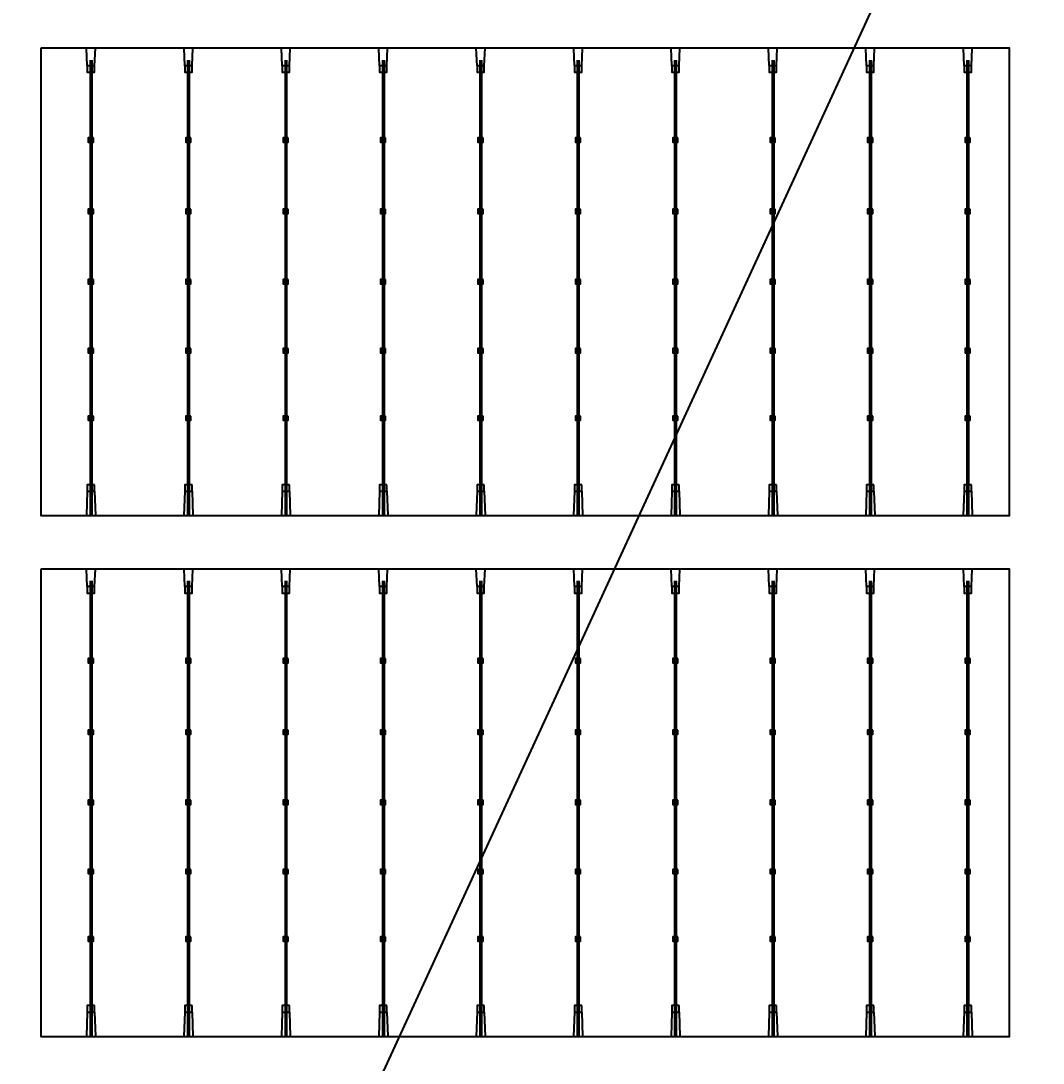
# Model space of a CAD drawing. Header units: millimetres. Extents: x 10297564 to 11610295, y -9287743 to -8409454.
# Drawn here: x 10426230 to 10428762, y -9099539 to -9096957 of the extents above; entities that cross this region are included whole.
import ezdxf

# ---------------------------------------------------------------- set-up
doc = ezdxf.new("R2010")
doc.units = ezdxf.units.MM
doc.header["$LTSCALE"] = 100
doc.layers.add('E1', color=1, linetype='Continuous')
doc.layers.add('Outline', color=5, linetype='Continuous', lineweight=25)
doc.styles.add('HL-S1', font='DotumChe.ttf')
doc.styles.add('MG', font='malgun.ttf')
doc.dimstyles.new('HL-100', dxfattribs={"dimscale": 100, "dimtxt": 3, "dimasz": 4, "dimexe": 2, "dimexo": 2, "dimgap": 1, "dimtad": 1, "dimdec": 0, "dimzin": 0, "dimlunit": 6, "dimtxsty": 'HL-S1', "dimblk": 'DOTSMALL', "dimcen": 4, "dimdle": 2, "dimclrd": 256, "dimclre": 256, "dimclrt": 4, "dimazin": 0, "dimtfac": 1, "dimtdec": 0, "dimtix": 1, "dimtmove": 2, "dimatfit": 3, "dimldrblk": 'DOTSMALL', "dimfxl": 1.5, "dimtolj": 1, "dimtzin": 0, "dimlwd": -1, "dimlwe": -1, "dimarcsym": 0})

# ---------------------------------------------------------------- blocks, each defined once
blk = doc.blocks.new('*D75')
at = {"layer": 'defpoints', "color": 0, "transparency": 16777216}
for p in [(10439230.2, -9073249.8), (10439230.2, -9073249.8), (10423426.7, -9107604.7)]:
    blk.add_point(p, dxfattribs=at)
at = {"layer": 'E1', "color": 1, "transparency": 16777216}
for p, q in [((10439593.6, -9073417), (10439593.6, -9073417)), ((10423593.8, -9107241.3), (10439063, -9073613.2)), ((10423790.1, -9107771.8), (10423790.1, -9107771.8))]:
    blk.add_line(p, q, dxfattribs=at)
for points in [[(10439002.4, -9073585.4), (10439123.6, -9073641.1), (10439230.2, -9073249.8)], [(10423533.3, -9107213.4), (10423654.4, -9107269.1), (10423426.7, -9107604.7)]]:
    blk.add_solid(points, dxfattribs=at)
at = {"layer": 'E1', "color": 7, "transparency": 16777216, "insert": (10430911.1, -9090235.3), "char_height": 500, "attachment_point": 5, "rotation": 65.2972, "style": 'MG'}
blk.add_mtext('\\A1;2711.1', dxfattribs=at)
blk = doc.blocks.new('_DotSmall')
at = {"color": 0, "linetype": 'ByBlock', "const_width": 0.5}
blk.add_lwpolyline([(-0.0625, 0, 1), (0.0625, 0, 1)], format="xyb", close=True, dxfattribs=at)

msp = doc.modelspace()

# ---------------------------------------------------------------- hatches: boundary and pattern name
at = {"true_color": 0x939598}
h = msp.add_hatch(color=252, dxfattribs=at)
h.dxf.hatch_style = 1
h.paths.add_polyline_path([(10426401.3, -9098182.5), (10426405.3, -9098182.5), (10426405.3, -9097054.1), (10426401.3, -9097054.1)])
h = msp.add_hatch(color=252, dxfattribs=at)
h.dxf.hatch_style = 1
h.paths.add_polyline_path([(10426642.6, -9098182.5), (10426646.6, -9098182.5), (10426646.6, -9097054.1), (10426642.6, -9097054.1)])
h = msp.add_hatch(color=252, dxfattribs=at)
h.dxf.hatch_style = 1
h.paths.add_polyline_path([(10426883.9, -9098182.5), (10426887.9, -9098182.5), (10426887.9, -9097054.1), (10426883.9, -9097054.1)])
h = msp.add_hatch(color=252, dxfattribs=at)
h.dxf.hatch_style = 1
h.paths.add_polyline_path([(10427125.2, -9098182.5), (10427129.2, -9098182.5), (10427129.2, -9097054.1), (10427125.2, -9097054.1)])
h = msp.add_hatch(color=252, dxfattribs=at)
h.dxf.hatch_style = 1
h.paths.add_polyline_path([(10427366.5, -9098182.5), (10427370.6, -9098182.5), (10427370.6, -9097054.1), (10427366.5, -9097054.1)])
h = msp.add_hatch(color=252, dxfattribs=at)
h.dxf.hatch_style = 1
h.paths.add_polyline_path([(10427607.8, -9098182.5), (10427611.9, -9098182.5), (10427611.9, -9097054.1), (10427607.8, -9097054.1)])
h = msp.add_hatch(color=252, dxfattribs=at)
h.dxf.hatch_style = 1
h.paths.add_polyline_path([(10427849.1, -9098182.5), (10427853.2, -9098182.5), (10427853.2, -9097054.1), (10427849.1, -9097054.1)])
h = msp.add_hatch(color=252, dxfattribs=at)
h.dxf.hatch_style = 1
h.paths.add_polyline_path([(10428090.4, -9098182.5), (10428094.5, -9098182.5), (10428094.5, -9097054.1), (10428090.4, -9097054.1)])
h = msp.add_hatch(color=252, dxfattribs=at)
h.dxf.hatch_style = 1
h.paths.add_polyline_path([(10428331.7, -9098182.5), (10428335.8, -9098182.5), (10428335.8, -9097054.1), (10428331.7, -9097054.1)])
h = msp.add_hatch(color=252, dxfattribs=at)
h.dxf.hatch_style = 1
h.paths.add_polyline_path([(10428573, -9098182.5), (10428577.1, -9098182.5), (10428577.1, -9097054.1), (10428573, -9097054.1)])
h = msp.add_hatch(color=252, dxfattribs=at)
h.dxf.hatch_style = 1
h.paths.add_polyline_path([(10426401.3, -9099472.7), (10426405.3, -9099472.7), (10426405.3, -9098344.3), (10426401.3, -9098344.3)])
h = msp.add_hatch(color=252, dxfattribs=at)
h.dxf.hatch_style = 1
h.paths.add_polyline_path([(10426642.6, -9099472.7), (10426646.6, -9099472.7), (10426646.6, -9098344.3), (10426642.6, -9098344.3)])
h = msp.add_hatch(color=252, dxfattribs=at)
h.dxf.hatch_style = 1
h.paths.add_polyline_path([(10426883.9, -9099472.7), (10426887.9, -9099472.7), (10426887.9, -9098344.3), (10426883.9, -9098344.3)])
h = msp.add_hatch(color=252, dxfattribs=at)
h.dxf.hatch_style = 1
h.paths.add_polyline_path([(10427125.2, -9099472.7), (10427129.2, -9099472.7), (10427129.2, -9098344.3), (10427125.2, -9098344.3)])
h = msp.add_hatch(color=252, dxfattribs=at)
h.dxf.hatch_style = 1
h.paths.add_polyline_path([(10427366.5, -9099472.7), (10427370.6, -9099472.7), (10427370.6, -9098344.3), (10427366.5, -9098344.3)])
h = msp.add_hatch(color=252, dxfattribs=at)
h.dxf.hatch_style = 1
h.paths.add_polyline_path([(10427607.8, -9099472.7), (10427611.9, -9099472.7), (10427611.9, -9098344.3), (10427607.8, -9098344.3)])
h = msp.add_hatch(color=252, dxfattribs=at)
h.dxf.hatch_style = 1
h.paths.add_polyline_path([(10427849.1, -9099472.7), (10427853.2, -9099472.7), (10427853.2, -9098344.3), (10427849.1, -9098344.3)])
h = msp.add_hatch(color=252, dxfattribs=at)
h.dxf.hatch_style = 1
h.paths.add_polyline_path([(10428090.4, -9099472.7), (10428094.5, -9099472.7), (10428094.5, -9098344.3), (10428090.4, -9098344.3)])
h = msp.add_hatch(color=252, dxfattribs=at)
h.dxf.hatch_style = 1
h.paths.add_polyline_path([(10428331.7, -9099472.7), (10428335.8, -9099472.7), (10428335.8, -9098344.3), (10428331.7, -9098344.3)])
h = msp.add_hatch(color=252, dxfattribs=at)
h.dxf.hatch_style = 1
h.paths.add_polyline_path([(10428573, -9099472.7), (10428577.1, -9099472.7), (10428577.1, -9098344.3), (10428573, -9098344.3)])

# ---------------------------------------------------------------- linework, layer by layer
for p, q in [((10426394.2, -9097068.1), (10426392.5, -9097024.8)), ((10426412.4, -9097068.1), (10426414.1, -9097024.8)), ((10426635.5, -9097068.1), (10426633.9, -9097024.8)), ((10426653.7, -9097068.1), (10426655.4, -9097024.8)), ((10426876.9, -9097068.1), (10426875.2, -9097024.8)), ((10426895, -9097068.1), (10426896.7, -9097024.8)), ((10427118.2, -9097068.1), (10427116.5, -9097024.8)), ((10427136.3, -9097068.1), (10427138, -9097024.8)), ((10427359.5, -9097068.1), (10427357.8, -9097024.8)), ((10427377.6, -9097068.1), (10427379.3, -9097024.8)), ((10427600.8, -9097068.1), (10427599.1, -9097024.8)), ((10427618.9, -9097068.1), (10427620.6, -9097024.8)), ((10427842.1, -9097068.1), (10427840.4, -9097024.8)), ((10427860.2, -9097068.1), (10427861.9, -9097024.8)), ((10428083.4, -9097068.1), (10428081.7, -9097024.8)), ((10428101.5, -9097068.1), (10428103.2, -9097024.8)), ((10428324.7, -9097068.1), (10428323, -9097024.8)), ((10428342.8, -9097068.1), (10428344.5, -9097024.8)), ((10428566, -9097068.1), (10428564.3, -9097024.8)), ((10428584.1, -9097068.1), (10428585.8, -9097024.8)), ((10426401.3, -9097054.1), (10426401.3, -9098182.5)), ((10426405.3, -9097054.1), (10426405.3, -9098182.5)), ((10426642.6, -9097054.1), (10426642.6, -9098182.5)), ((10426646.6, -9097054.1), (10426646.6, -9098182.5)), ((10426883.9, -9097054.1), (10426883.9, -9098182.5)), ((10426887.9, -9097054.1), (10426887.9, -9098182.5)), ((10427125.2, -9097054.1), (10427125.2, -9098182.5)), ((10427129.2, -9097054.1), (10427129.2, -9098182.5)), ((10427366.5, -9097054.1), (10427366.5, -9098182.5)), ((10427370.6, -9097054.1), (10427370.6, -9098182.5)), ((10427607.8, -9097054.1), (10427607.8, -9098182.5)), ((10427611.9, -9097054.1), (10427611.9, -9098182.5)), ((10427849.1, -9097054.1), (10427849.1, -9098182.5)), ((10427853.2, -9097054.1), (10427853.2, -9098182.5)), ((10428090.4, -9097054.1), (10428090.4, -9098182.5)), ((10428094.5, -9097054.1), (10428094.5, -9098182.5)), ((10428331.7, -9097054.1), (10428331.7, -9098182.5)), ((10428335.8, -9097054.1), (10428335.8, -9098182.5)), ((10428573, -9097054.1), (10428573, -9098182.5)), ((10428577.1, -9097054.1), (10428577.1, -9098182.5)), ((10426402.9, -9097246.6), (10426402.9, -9097084.1)), ((10426403.7, -9097246.6), (10426403.7, -9097084.1)), ((10426644.2, -9097246.6), (10426644.2, -9097084.1)), ((10426645, -9097246.6), (10426645, -9097084.1)), ((10426885.5, -9097246.6), (10426885.5, -9097084.1)), ((10426886.3, -9097246.6), (10426886.3, -9097084.1)), ((10427126.8, -9097246.6), (10427126.8, -9097084.1)), ((10427127.6, -9097246.6), (10427127.6, -9097084.1)), ((10427368.1, -9097246.6), (10427368.1, -9097084.1)), ((10427369, -9097246.6), (10427369, -9097084.1)), ((10427609.4, -9097246.6), (10427609.4, -9097084.1)), ((10427610.3, -9097246.6), (10427610.3, -9097084.1)), ((10427850.7, -9097246.6), (10427850.7, -9097084.1)), ((10427851.6, -9097246.6), (10427851.6, -9097084.1)), ((10428092, -9097246.6), (10428092, -9097084.1)), ((10428092.9, -9097246.6), (10428092.9, -9097084.1)), ((10428333.3, -9097246.6), (10428333.3, -9097084.1)), ((10428334.2, -9097246.6), (10428334.2, -9097084.1)), ((10428574.6, -9097246.6), (10428574.6, -9097084.1)), ((10428575.5, -9097246.6), (10428575.5, -9097084.1)), ((10426402.9, -9097597.6), (10426402.9, -9097257.1)), ((10426403.7, -9097597.6), (10426403.7, -9097257.1)), ((10426644.2, -9097597.6), (10426644.2, -9097257.1)), ((10426645, -9097597.6), (10426645, -9097257.1)), ((10426885.5, -9097597.6), (10426885.5, -9097257.1)), ((10426886.3, -9097597.6), (10426886.3, -9097257.1)), ((10427126.8, -9097597.6), (10427126.8, -9097257.1)), ((10427127.6, -9097597.6), (10427127.6, -9097257.1)), ((10427368.1, -9097597.6), (10427368.1, -9097257.1)), ((10427369, -9097597.6), (10427369, -9097257.1)), ((10427609.4, -9097597.6), (10427609.4, -9097257.1)), ((10427610.3, -9097597.6), (10427610.3, -9097257.1)), ((10427850.7, -9097597.6), (10427850.7, -9097257.1)), ((10427851.6, -9097597.6), (10427851.6, -9097257.1)), ((10428092, -9097597.6), (10428092, -9097257.1)), ((10428092.9, -9097597.6), (10428092.9, -9097257.1)), ((10428333.3, -9097597.6), (10428333.3, -9097257.1)), ((10428334.2, -9097597.6), (10428334.2, -9097257.1)), ((10428574.6, -9097423.5), (10428574.6, -9097257.1)), ((10428575.5, -9097423.5), (10428575.5, -9097257.1)), ((10428574.6, -9097597.6), (10428574.6, -9097433.9)), ((10428575.5, -9097597.6), (10428575.5, -9097433.9)), ((10426402.9, -9098121.6), (10426402.9, -9097608)), ((10426403.7, -9098121.6), (10426403.7, -9097608)), ((10426644.2, -9098121.6), (10426644.2, -9097608)), ((10426645, -9098121.6), (10426645, -9097608)), ((10426885.5, -9098121.6), (10426885.5, -9097608)), ((10426886.3, -9098121.6), (10426886.3, -9097608)), ((10427126.8, -9098121.6), (10427126.8, -9097608)), ((10427127.6, -9098121.6), (10427127.6, -9097608)), ((10427368.1, -9098121.6), (10427368.1, -9097608)), ((10427369, -9098121.6), (10427369, -9097608)), ((10427609.4, -9098121.6), (10427609.4, -9097608)), ((10427610.3, -9098121.6), (10427610.3, -9097608)), ((10427850.7, -9098121.6), (10427850.7, -9097608)), ((10427851.6, -9098121.6), (10427851.6, -9097608)), ((10428092, -9098121.6), (10428092, -9097608)), ((10428092.9, -9098121.6), (10428092.9, -9097608)), ((10428333.3, -9097768.8), (10428333.3, -9097608)), ((10428334.2, -9097768.8), (10428334.2, -9097608)), ((10428574.6, -9097768.8), (10428574.6, -9097608)), ((10428575.5, -9097768.8), (10428575.5, -9097608)), ((10428333.3, -9098121.6), (10428333.3, -9097779.3)), ((10428334.2, -9098121.6), (10428334.2, -9097779.3)), ((10428574.6, -9098121.6), (10428574.6, -9097779.3)), ((10428575.5, -9098121.6), (10428575.5, -9097779.3)), ((10426394.2, -9098122.3), (10426392.3, -9098182.5)), ((10426412.4, -9098122.3), (10426414.3, -9098182.5)), ((10426635.5, -9098122.3), (10426633.6, -9098182.5)), ((10426653.7, -9098122.3), (10426655.6, -9098182.5)), ((10426876.9, -9098122.3), (10426874.9, -9098182.5)), ((10426895, -9098122.3), (10426896.9, -9098182.5)), ((10427118.2, -9098122.3), (10427116.2, -9098182.5)), ((10427136.3, -9098122.3), (10427138.3, -9098182.5)), ((10427359.5, -9098122.3), (10427357.5, -9098182.5)), ((10427377.6, -9098122.3), (10427379.6, -9098182.5)), ((10427600.8, -9098122.3), (10427598.8, -9098182.5)), ((10427618.9, -9098122.3), (10427620.9, -9098182.5)), ((10427842.1, -9098122.3), (10427840.1, -9098182.5)), ((10427860.2, -9098122.3), (10427862.2, -9098182.5)), ((10428083.4, -9098122.3), (10428081.4, -9098182.5)), ((10428101.5, -9098122.3), (10428103.5, -9098182.5)), ((10428324.7, -9098122.3), (10428322.7, -9098182.5)), ((10428342.8, -9098122.3), (10428344.8, -9098182.5)), ((10428566, -9098122.3), (10428564, -9098182.5)), ((10428584.1, -9098122.3), (10428586.1, -9098182.5)), ((10426394.2, -9098358.3), (10426392.5, -9098315)), ((10426412.4, -9098358.3), (10426414.1, -9098315)), ((10426635.5, -9098358.3), (10426633.9, -9098315)), ((10426653.7, -9098358.3), (10426655.4, -9098315)), ((10426876.9, -9098358.3), (10426875.2, -9098315)), ((10426895, -9098358.3), (10426896.7, -9098315)), ((10427118.2, -9098358.3), (10427116.5, -9098315)), ((10427136.3, -9098358.3), (10427138, -9098315)), ((10427359.5, -9098358.3), (10427357.8, -9098315)), ((10427377.6, -9098358.3), (10427379.3, -9098315)), ((10427600.8, -9098358.3), (10427599.1, -9098315)), ((10427618.9, -9098358.3), (10427620.6, -9098315)), ((10427842.1, -9098358.3), (10427840.4, -9098315)), ((10427860.2, -9098358.3), (10427861.9, -9098315)), ((10428083.4, -9098358.3), (10428081.7, -9098315)), ((10428101.5, -9098358.3), (10428103.2, -9098315)), ((10428324.7, -9098358.3), (10428323, -9098315)), ((10428342.8, -9098358.3), (10428344.5, -9098315)), ((10428566, -9098358.3), (10428564.3, -9098315)), ((10428584.1, -9098358.3), (10428585.8, -9098315)), ((10426401.3, -9098344.3), (10426401.3, -9099472.7)), ((10426405.3, -9098344.3), (10426405.3, -9099472.7)), ((10426642.6, -9098344.3), (10426642.6, -9099472.7)), ((10426646.6, -9098344.3), (10426646.6, -9099472.7)), ((10426883.9, -9098344.3), (10426883.9, -9099472.7)), ((10426887.9, -9098344.3), (10426887.9, -9099472.7)), ((10427125.2, -9098344.3), (10427125.2, -9099472.7)), ((10427129.2, -9098344.3), (10427129.2, -9099472.7)), ((10427366.5, -9098344.3), (10427366.5, -9099472.7)), ((10427370.6, -9098344.3), (10427370.6, -9099472.7)), ((10427607.8, -9098344.3), (10427607.8, -9099472.7)), ((10427611.9, -9098344.3), (10427611.9, -9099472.7)), ((10427849.1, -9098344.3), (10427849.1, -9099472.7)), ((10427853.2, -9098344.3), (10427853.2, -9099472.7)), ((10428090.4, -9098344.3), (10428090.4, -9099472.7)), ((10428094.5, -9098344.3), (10428094.5, -9099472.7)), ((10428331.7, -9098344.3), (10428331.7, -9099472.7)), ((10428335.8, -9098344.3), (10428335.8, -9099472.7)), ((10428573, -9098344.3), (10428573, -9099472.7)), ((10428577.1, -9098344.3), (10428577.1, -9099472.7)), ((10426402.9, -9098536.8), (10426402.9, -9098374.3)), ((10426403.7, -9098536.8), (10426403.7, -9098374.3)), ((10426644.2, -9098536.8), (10426644.2, -9098374.3)), ((10426645, -9098536.8), (10426645, -9098374.3)), ((10426885.5, -9098536.8), (10426885.5, -9098374.3)), ((10426886.3, -9098536.8), (10426886.3, -9098374.3)), ((10427126.8, -9098536.8), (10427126.8, -9098374.3)), ((10427127.6, -9098536.8), (10427127.6, -9098374.3)), ((10427368.1, -9098536.8), (10427368.1, -9098374.3)), ((10427369, -9098536.8), (10427369, -9098374.3)), ((10427609.4, -9098536.8), (10427609.4, -9098374.3)), ((10427610.3, -9098536.8), (10427610.3, -9098374.3)), ((10427850.7, -9098536.8), (10427850.7, -9098374.3)), ((10427851.6, -9098536.8), (10427851.6, -9098374.3)), ((10428092, -9098536.8), (10428092, -9098374.3)), ((10428092.9, -9098536.8), (10428092.9, -9098374.3)), ((10428333.3, -9098536.8), (10428333.3, -9098374.3)), ((10428334.2, -9098536.8), (10428334.2, -9098374.3)), ((10428574.6, -9098536.8), (10428574.6, -9098374.3)), ((10428575.5, -9098536.8), (10428575.5, -9098374.3)), ((10426402.9, -9098887.8), (10426402.9, -9098547.3)), ((10426403.7, -9098887.8), (10426403.7, -9098547.3)), ((10426644.2, -9098887.8), (10426644.2, -9098547.3)), ((10426645, -9098887.8), (10426645, -9098547.3)), ((10426885.5, -9098887.8), (10426885.5, -9098547.3)), ((10426886.3, -9098887.8), (10426886.3, -9098547.3)), ((10427126.8, -9098887.8), (10427126.8, -9098547.3)), ((10427127.6, -9098887.8), (10427127.6, -9098547.3)), ((10427368.1, -9098887.8), (10427368.1, -9098547.3)), ((10427369, -9098887.8), (10427369, -9098547.3)), ((10427609.4, -9098887.8), (10427609.4, -9098547.3)), ((10427610.3, -9098887.8), (10427610.3, -9098547.3)), ((10427850.7, -9098887.8), (10427850.7, -9098547.3)), ((10427851.6, -9098887.8), (10427851.6, -9098547.3)), ((10428092, -9098887.8), (10428092, -9098547.3)), ((10428092.9, -9098887.8), (10428092.9, -9098547.3)), ((10428333.3, -9098887.8), (10428333.3, -9098547.3)), ((10428334.2, -9098887.8), (10428334.2, -9098547.3)), ((10428574.6, -9098713.7), (10428574.6, -9098547.3)), ((10428575.5, -9098713.7), (10428575.5, -9098547.3)), ((10428574.6, -9098887.8), (10428574.6, -9098724.2)), ((10428575.5, -9098887.8), (10428575.5, -9098724.2)), ((10426402.9, -9099411.8), (10426402.9, -9098898.2)), ((10426403.7, -9099411.8), (10426403.7, -9098898.2)), ((10426644.2, -9099411.8), (10426644.2, -9098898.2)), ((10426645, -9099411.8), (10426645, -9098898.2)), ((10426885.5, -9099411.8), (10426885.5, -9098898.2)), ((10426886.3, -9099411.8), (10426886.3, -9098898.2)), ((10427126.8, -9099411.8), (10427126.8, -9098898.2)), ((10427127.6, -9099411.8), (10427127.6, -9098898.2)), ((10427368.1, -9099411.8), (10427368.1, -9098898.2)), ((10427369, -9099411.8), (10427369, -9098898.2)), ((10427609.4, -9099411.8), (10427609.4, -9098898.2)), ((10427610.3, -9099411.8), (10427610.3, -9098898.2)), ((10427850.7, -9099411.8), (10427850.7, -9098898.2)), ((10427851.6, -9099411.8), (10427851.6, -9098898.2)), ((10428092, -9099411.8), (10428092, -9098898.2)), ((10428092.9, -9099411.8), (10428092.9, -9098898.2)), ((10428333.3, -9099059.1), (10428333.3, -9098898.2)), ((10428334.2, -9099059.1), (10428334.2, -9098898.2)), ((10428574.6, -9099059.1), (10428574.6, -9098898.2)), ((10428575.5, -9099059.1), (10428575.5, -9098898.2)), ((10428333.3, -9099411.8), (10428333.3, -9099069.5)), ((10428334.2, -9099411.8), (10428334.2, -9099069.5)), ((10428574.6, -9099411.8), (10428574.6, -9099069.5)), ((10428575.5, -9099411.8), (10428575.5, -9099069.5)), ((10426394.2, -9099412.5), (10426392.3, -9099472.7)), ((10426412.4, -9099412.5), (10426414.3, -9099472.7)), ((10426635.5, -9099412.5), (10426633.6, -9099472.7)), ((10426653.7, -9099412.5), (10426655.6, -9099472.7)), ((10426876.9, -9099412.5), (10426874.9, -9099472.7)), ((10426895, -9099412.5), (10426896.9, -9099472.7)), ((10427118.2, -9099412.5), (10427116.2, -9099472.7)), ((10427136.3, -9099412.5), (10427138.3, -9099472.7)), ((10427359.5, -9099412.5), (10427357.5, -9099472.7)), ((10427377.6, -9099412.5), (10427379.6, -9099472.7)), ((10427600.8, -9099412.5), (10427598.8, -9099472.7)), ((10427618.9, -9099412.5), (10427620.9, -9099472.7)), ((10427842.1, -9099412.5), (10427840.1, -9099472.7)), ((10427860.2, -9099412.5), (10427862.2, -9099472.7)), ((10428083.4, -9099412.5), (10428081.4, -9099472.7)), ((10428101.5, -9099412.5), (10428103.5, -9099472.7)), ((10428324.7, -9099412.5), (10428322.7, -9099472.7)), ((10428342.8, -9099412.5), (10428344.8, -9099472.7)), ((10428566, -9099412.5), (10428564, -9099472.7)), ((10428584.1, -9099412.5), (10428586.1, -9099472.7))]:
    msp.add_line(p, q)
at = {"color": 4}
for points in [[(10426412.4, -9097068.1), (10426394.2, -9097068.1), (10426394.2, -9097084.1), (10426412.4, -9097084.1)], [(10426653.7, -9097068.1), (10426635.5, -9097068.1), (10426635.5, -9097084.1), (10426653.7, -9097084.1)], [(10426895, -9097068.1), (10426876.9, -9097068.1), (10426876.9, -9097084.1), (10426895, -9097084.1)], [(10427136.3, -9097068.1), (10427118.2, -9097068.1), (10427118.2, -9097084.1), (10427136.3, -9097084.1)], [(10427377.6, -9097068.1), (10427359.5, -9097068.1), (10427359.5, -9097084.1), (10427377.6, -9097084.1)], [(10427618.9, -9097068.1), (10427600.8, -9097068.1), (10427600.8, -9097084.1), (10427618.9, -9097084.1)], [(10427860.2, -9097068.1), (10427842.1, -9097068.1), (10427842.1, -9097084.1), (10427860.2, -9097084.1)], [(10428101.5, -9097068.1), (10428083.4, -9097068.1), (10428083.4, -9097084.1), (10428101.5, -9097084.1)], [(10428342.8, -9097068.1), (10428324.7, -9097068.1), (10428324.7, -9097084.1), (10428342.8, -9097084.1)], [(10428584.1, -9097068.1), (10428566, -9097068.1), (10428566, -9097084.1), (10428584.1, -9097084.1)], [(10426409.2, -9097246.6), (10426396.7, -9097246.6), (10426396.7, -9097257.1), (10426409.2, -9097257.1)], [(10426650.5, -9097246.6), (10426638, -9097246.6), (10426638, -9097257.1), (10426650.5, -9097257.1)], [(10426891.8, -9097246.6), (10426879.3, -9097246.6), (10426879.3, -9097257.1), (10426891.8, -9097257.1)], [(10427133.2, -9097246.6), (10427120.6, -9097246.6), (10427120.6, -9097257.1), (10427133.2, -9097257.1)], [(10427374.5, -9097246.6), (10427361.9, -9097246.6), (10427361.9, -9097257.1), (10427374.5, -9097257.1)], [(10427615.8, -9097246.6), (10427603.2, -9097246.6), (10427603.2, -9097257.1), (10427615.8, -9097257.1)], [(10427857.1, -9097246.6), (10427844.5, -9097246.6), (10427844.5, -9097257.1), (10427857.1, -9097257.1)], [(10428098.4, -9097246.6), (10428085.8, -9097246.6), (10428085.8, -9097257.1), (10428098.4, -9097257.1)], [(10428339.7, -9097246.6), (10428327.1, -9097246.6), (10428327.1, -9097257.1), (10428339.7, -9097257.1)], [(10428581, -9097246.6), (10428568.4, -9097246.6), (10428568.4, -9097257.1), (10428581, -9097257.1)], [(10426409.2, -9097423.5), (10426396.7, -9097423.5), (10426396.7, -9097433.9), (10426409.2, -9097433.9)], [(10426650.5, -9097423.5), (10426638, -9097423.5), (10426638, -9097433.9), (10426650.5, -9097433.9)], [(10426891.8, -9097423.5), (10426879.3, -9097423.5), (10426879.3, -9097433.9), (10426891.8, -9097433.9)], [(10427133.2, -9097423.5), (10427120.6, -9097423.5), (10427120.6, -9097433.9), (10427133.2, -9097433.9)], [(10427374.5, -9097423.5), (10427361.9, -9097423.5), (10427361.9, -9097433.9), (10427374.5, -9097433.9)], [(10427615.8, -9097423.5), (10427603.2, -9097423.5), (10427603.2, -9097433.9), (10427615.8, -9097433.9)], [(10427857.1, -9097423.5), (10427844.5, -9097423.5), (10427844.5, -9097433.9), (10427857.1, -9097433.9)], [(10428098.4, -9097423.5), (10428085.8, -9097423.5), (10428085.8, -9097433.9), (10428098.4, -9097433.9)], [(10428339.7, -9097423.5), (10428327.1, -9097423.5), (10428327.1, -9097433.9), (10428339.7, -9097433.9)], [(10428581, -9097423.5), (10428568.4, -9097423.5), (10428568.4, -9097433.9), (10428581, -9097433.9)], [(10426409.2, -9097597.6), (10426396.7, -9097597.6), (10426396.7, -9097608), (10426409.2, -9097608)], [(10426650.5, -9097597.6), (10426638, -9097597.6), (10426638, -9097608), (10426650.5, -9097608)], [(10426891.8, -9097597.6), (10426879.3, -9097597.6), (10426879.3, -9097608), (10426891.8, -9097608)], [(10427133.2, -9097597.6), (10427120.6, -9097597.6), (10427120.6, -9097608), (10427133.2, -9097608)], [(10427374.5, -9097597.6), (10427361.9, -9097597.6), (10427361.9, -9097608), (10427374.5, -9097608)], [(10427615.8, -9097597.6), (10427603.2, -9097597.6), (10427603.2, -9097608), (10427615.8, -9097608)], [(10427857.1, -9097597.6), (10427844.5, -9097597.6), (10427844.5, -9097608), (10427857.1, -9097608)], [(10428098.4, -9097597.6), (10428085.8, -9097597.6), (10428085.8, -9097608), (10428098.4, -9097608)], [(10428339.7, -9097597.6), (10428327.1, -9097597.6), (10428327.1, -9097608), (10428339.7, -9097608)], [(10428581, -9097597.6), (10428568.4, -9097597.6), (10428568.4, -9097608), (10428581, -9097608)], [(10426409.2, -9097768.8), (10426396.7, -9097768.8), (10426396.7, -9097779.3), (10426409.2, -9097779.3)], [(10426650.5, -9097768.8), (10426638, -9097768.8), (10426638, -9097779.3), (10426650.5, -9097779.3)], [(10426891.8, -9097768.8), (10426879.3, -9097768.8), (10426879.3, -9097779.3), (10426891.8, -9097779.3)], [(10427133.2, -9097768.8), (10427120.6, -9097768.8), (10427120.6, -9097779.3), (10427133.2, -9097779.3)], [(10427374.5, -9097768.8), (10427361.9, -9097768.8), (10427361.9, -9097779.3), (10427374.5, -9097779.3)], [(10427615.8, -9097768.8), (10427603.2, -9097768.8), (10427603.2, -9097779.3), (10427615.8, -9097779.3)], [(10427857.1, -9097768.8), (10427844.5, -9097768.8), (10427844.5, -9097779.3), (10427857.1, -9097779.3)], [(10428098.4, -9097768.8), (10428085.8, -9097768.8), (10428085.8, -9097779.3), (10428098.4, -9097779.3)], [(10428339.7, -9097768.8), (10428327.1, -9097768.8), (10428327.1, -9097779.3), (10428339.7, -9097779.3)], [(10428581, -9097768.8), (10428568.4, -9097768.8), (10428568.4, -9097779.3), (10428581, -9097779.3)], [(10426409.2, -9097935.9), (10426396.7, -9097935.9), (10426396.7, -9097946.4), (10426409.2, -9097946.4)], [(10426650.5, -9097935.9), (10426638, -9097935.9), (10426638, -9097946.4), (10426650.5, -9097946.4)], [(10426891.8, -9097935.9), (10426879.3, -9097935.9), (10426879.3, -9097946.4), (10426891.8, -9097946.4)], [(10427133.2, -9097935.9), (10427120.6, -9097935.9), (10427120.6, -9097946.4), (10427133.2, -9097946.4)], [(10427374.5, -9097935.9), (10427361.9, -9097935.9), (10427361.9, -9097946.4), (10427374.5, -9097946.4)], [(10427615.8, -9097935.9), (10427603.2, -9097935.9), (10427603.2, -9097946.4), (10427615.8, -9097946.4)], [(10427857.1, -9097935.9), (10427844.5, -9097935.9), (10427844.5, -9097946.4), (10427857.1, -9097946.4)], [(10428098.4, -9097935.9), (10428085.8, -9097935.9), (10428085.8, -9097946.4), (10428098.4, -9097946.4)], [(10428339.7, -9097935.9), (10428327.1, -9097935.9), (10428327.1, -9097946.4), (10428339.7, -9097946.4)], [(10428581, -9097935.9), (10428568.4, -9097935.9), (10428568.4, -9097946.4), (10428581, -9097946.4)], [(10426412.4, -9098106.2), (10426394.2, -9098106.2), (10426394.2, -9098122.3), (10426412.4, -9098122.3)], [(10426653.7, -9098106.2), (10426635.5, -9098106.2), (10426635.5, -9098122.3), (10426653.7, -9098122.3)], [(10426895, -9098106.2), (10426876.9, -9098106.2), (10426876.9, -9098122.3), (10426895, -9098122.3)], [(10427136.3, -9098106.2), (10427118.2, -9098106.2), (10427118.2, -9098122.3), (10427136.3, -9098122.3)], [(10427377.6, -9098106.2), (10427359.5, -9098106.2), (10427359.5, -9098122.3), (10427377.6, -9098122.3)], [(10427618.9, -9098106.2), (10427600.8, -9098106.2), (10427600.8, -9098122.3), (10427618.9, -9098122.3)], [(10427860.2, -9098106.2), (10427842.1, -9098106.2), (10427842.1, -9098122.3), (10427860.2, -9098122.3)], [(10428101.5, -9098106.2), (10428083.4, -9098106.2), (10428083.4, -9098122.3), (10428101.5, -9098122.3)], [(10428342.8, -9098106.2), (10428324.7, -9098106.2), (10428324.7, -9098122.3), (10428342.8, -9098122.3)], [(10428584.1, -9098106.2), (10428566, -9098106.2), (10428566, -9098122.3), (10428584.1, -9098122.3)], [(10426412.4, -9098358.3), (10426394.2, -9098358.3), (10426394.2, -9098374.3), (10426412.4, -9098374.3)], [(10426653.7, -9098358.3), (10426635.5, -9098358.3), (10426635.5, -9098374.3), (10426653.7, -9098374.3)], [(10426895, -9098358.3), (10426876.9, -9098358.3), (10426876.9, -9098374.3), (10426895, -9098374.3)], [(10427136.3, -9098358.3), (10427118.2, -9098358.3), (10427118.2, -9098374.3), (10427136.3, -9098374.3)], [(10427377.6, -9098358.3), (10427359.5, -9098358.3), (10427359.5, -9098374.3), (10427377.6, -9098374.3)], [(10427618.9, -9098358.3), (10427600.8, -9098358.3), (10427600.8, -9098374.3), (10427618.9, -9098374.3)], [(10427860.2, -9098358.3), (10427842.1, -9098358.3), (10427842.1, -9098374.3), (10427860.2, -9098374.3)], [(10428101.5, -9098358.3), (10428083.4, -9098358.3), (10428083.4, -9098374.3), (10428101.5, -9098374.3)], [(10428342.8, -9098358.3), (10428324.7, -9098358.3), (10428324.7, -9098374.3), (10428342.8, -9098374.3)], [(10428584.1, -9098358.3), (10428566, -9098358.3), (10428566, -9098374.3), (10428584.1, -9098374.3)], [(10426409.2, -9098536.8), (10426396.7, -9098536.8), (10426396.7, -9098547.3), (10426409.2, -9098547.3)], [(10426650.5, -9098536.8), (10426638, -9098536.8), (10426638, -9098547.3), (10426650.5, -9098547.3)], [(10426891.8, -9098536.8), (10426879.3, -9098536.8), (10426879.3, -9098547.3), (10426891.8, -9098547.3)], [(10427133.2, -9098536.8), (10427120.6, -9098536.8), (10427120.6, -9098547.3), (10427133.2, -9098547.3)], [(10427374.5, -9098536.8), (10427361.9, -9098536.8), (10427361.9, -9098547.3), (10427374.5, -9098547.3)], [(10427615.8, -9098536.8), (10427603.2, -9098536.8), (10427603.2, -9098547.3), (10427615.8, -9098547.3)], [(10427857.1, -9098536.8), (10427844.5, -9098536.8), (10427844.5, -9098547.3), (10427857.1, -9098547.3)], [(10428098.4, -9098536.8), (10428085.8, -9098536.8), (10428085.8, -9098547.3), (10428098.4, -9098547.3)], [(10428339.7, -9098536.8), (10428327.1, -9098536.8), (10428327.1, -9098547.3), (10428339.7, -9098547.3)], [(10428581, -9098536.8), (10428568.4, -9098536.8), (10428568.4, -9098547.3), (10428581, -9098547.3)], [(10426409.2, -9098713.7), (10426396.7, -9098713.7), (10426396.7, -9098724.2), (10426409.2, -9098724.2)], [(10426650.5, -9098713.7), (10426638, -9098713.7), (10426638, -9098724.2), (10426650.5, -9098724.2)], [(10426891.8, -9098713.7), (10426879.3, -9098713.7), (10426879.3, -9098724.2), (10426891.8, -9098724.2)], [(10427133.2, -9098713.7), (10427120.6, -9098713.7), (10427120.6, -9098724.2), (10427133.2, -9098724.2)], [(10427374.5, -9098713.7), (10427361.9, -9098713.7), (10427361.9, -9098724.2), (10427374.5, -9098724.2)], [(10427615.8, -9098713.7), (10427603.2, -9098713.7), (10427603.2, -9098724.2), (10427615.8, -9098724.2)], [(10427857.1, -9098713.7), (10427844.5, -9098713.7), (10427844.5, -9098724.2), (10427857.1, -9098724.2)], [(10428098.4, -9098713.7), (10428085.8, -9098713.7), (10428085.8, -9098724.2), (10428098.4, -9098724.2)], [(10428339.7, -9098713.7), (10428327.1, -9098713.7), (10428327.1, -9098724.2), (10428339.7, -9098724.2)], [(10428581, -9098713.7), (10428568.4, -9098713.7), (10428568.4, -9098724.2), (10428581, -9098724.2)], [(10426409.2, -9098887.8), (10426396.7, -9098887.8), (10426396.7, -9098898.2), (10426409.2, -9098898.2)], [(10426650.5, -9098887.8), (10426638, -9098887.8), (10426638, -9098898.2), (10426650.5, -9098898.2)], [(10426891.8, -9098887.8), (10426879.3, -9098887.8), (10426879.3, -9098898.2), (10426891.8, -9098898.2)], [(10427133.2, -9098887.8), (10427120.6, -9098887.8), (10427120.6, -9098898.2), (10427133.2, -9098898.2)], [(10427374.5, -9098887.8), (10427361.9, -9098887.8), (10427361.9, -9098898.2), (10427374.5, -9098898.2)], [(10427615.8, -9098887.8), (10427603.2, -9098887.8), (10427603.2, -9098898.2), (10427615.8, -9098898.2)], [(10427857.1, -9098887.8), (10427844.5, -9098887.8), (10427844.5, -9098898.2), (10427857.1, -9098898.2)], [(10428098.4, -9098887.8), (10428085.8, -9098887.8), (10428085.8, -9098898.2), (10428098.4, -9098898.2)], [(10428339.7, -9098887.8), (10428327.1, -9098887.8), (10428327.1, -9098898.2), (10428339.7, -9098898.2)], [(10428581, -9098887.8), (10428568.4, -9098887.8), (10428568.4, -9098898.2), (10428581, -9098898.2)], [(10426409.2, -9099059.1), (10426396.7, -9099059.1), (10426396.7, -9099069.5), (10426409.2, -9099069.5)], [(10426650.5, -9099059.1), (10426638, -9099059.1), (10426638, -9099069.5), (10426650.5, -9099069.5)], [(10426891.8, -9099059.1), (10426879.3, -9099059.1), (10426879.3, -9099069.5), (10426891.8, -9099069.5)], [(10427133.2, -9099059.1), (10427120.6, -9099059.1), (10427120.6, -9099069.5), (10427133.2, -9099069.5)], [(10427374.5, -9099059.1), (10427361.9, -9099059.1), (10427361.9, -9099069.5), (10427374.5, -9099069.5)], [(10427615.8, -9099059.1), (10427603.2, -9099059.1), (10427603.2, -9099069.5), (10427615.8, -9099069.5)], [(10427857.1, -9099059.1), (10427844.5, -9099059.1), (10427844.5, -9099069.5), (10427857.1, -9099069.5)], [(10428098.4, -9099059.1), (10428085.8, -9099059.1), (10428085.8, -9099069.5), (10428098.4, -9099069.5)], [(10428339.7, -9099059.1), (10428327.1, -9099059.1), (10428327.1, -9099069.5), (10428339.7, -9099069.5)], [(10428581, -9099059.1), (10428568.4, -9099059.1), (10428568.4, -9099069.5), (10428581, -9099069.5)], [(10426409.2, -9099226.2), (10426396.7, -9099226.2), (10426396.7, -9099236.6), (10426409.2, -9099236.6)], [(10426650.5, -9099226.2), (10426638, -9099226.2), (10426638, -9099236.6), (10426650.5, -9099236.6)], [(10426891.8, -9099226.2), (10426879.3, -9099226.2), (10426879.3, -9099236.6), (10426891.8, -9099236.6)], [(10427133.2, -9099226.2), (10427120.6, -9099226.2), (10427120.6, -9099236.6), (10427133.2, -9099236.6)], [(10427374.5, -9099226.2), (10427361.9, -9099226.2), (10427361.9, -9099236.6), (10427374.5, -9099236.6)], [(10427615.8, -9099226.2), (10427603.2, -9099226.2), (10427603.2, -9099236.6), (10427615.8, -9099236.6)], [(10427857.1, -9099226.2), (10427844.5, -9099226.2), (10427844.5, -9099236.6), (10427857.1, -9099236.6)], [(10428098.4, -9099226.2), (10428085.8, -9099226.2), (10428085.8, -9099236.6), (10428098.4, -9099236.6)], [(10428339.7, -9099226.2), (10428327.1, -9099226.2), (10428327.1, -9099236.6), (10428339.7, -9099236.6)], [(10428581, -9099226.2), (10428568.4, -9099226.2), (10428568.4, -9099236.6), (10428581, -9099236.6)], [(10426412.4, -9099396.5), (10426394.2, -9099396.5), (10426394.2, -9099412.5), (10426412.4, -9099412.5)], [(10426653.7, -9099396.5), (10426635.5, -9099396.5), (10426635.5, -9099412.5), (10426653.7, -9099412.5)], [(10426895, -9099396.5), (10426876.9, -9099396.5), (10426876.9, -9099412.5), (10426895, -9099412.5)], [(10427136.3, -9099396.5), (10427118.2, -9099396.5), (10427118.2, -9099412.5), (10427136.3, -9099412.5)], [(10427377.6, -9099396.5), (10427359.5, -9099396.5), (10427359.5, -9099412.5), (10427377.6, -9099412.5)], [(10427618.9, -9099396.5), (10427600.8, -9099396.5), (10427600.8, -9099412.5), (10427618.9, -9099412.5)], [(10427860.2, -9099396.5), (10427842.1, -9099396.5), (10427842.1, -9099412.5), (10427860.2, -9099412.5)], [(10428101.5, -9099396.5), (10428083.4, -9099396.5), (10428083.4, -9099412.5), (10428101.5, -9099412.5)], [(10428342.8, -9099396.5), (10428324.7, -9099396.5), (10428324.7, -9099412.5), (10428342.8, -9099412.5)], [(10428584.1, -9099396.5), (10428566, -9099396.5), (10428566, -9099412.5), (10428584.1, -9099412.5)]]:
    msp.add_lwpolyline(points, close=True, dxfattribs=at)
at = {"layer": 'Outline'}
for points in [[(10426279.1, -9097024.8), (10426279.1, -9098182.5), (10428678.2, -9098182.5), (10428678.2, -9097024.8)], [(10426279.1, -9098315), (10426279.1, -9099472.7), (10428678.2, -9099472.7), (10428678.2, -9098315)]]:
    msp.add_lwpolyline(points, close=True, dxfattribs=at)

# ---------------------------------------------------------------- dimensions: what is measured, and where the dimension line sits
at = {"layer": 'E1'}
dim = msp.add_aligned_dim(p1=(10423426.7, -9107604.7), p2=(10439230.2, -9073249.8), distance=0, text='2711.1', dimstyle='HL-100', override={"dimscale": 200, "dimtxt": 2.5, "dimasz": 2, "dimtxsty": 'MG', "dimsah": 1, "dimclrd": 1, "dimclre": 1, "dimclrt": 7}, dxfattribs=at)
dim.commit()
dim.dimension.update_dxf_attribs({"geometry": '*D75', "text_midpoint": (10430911.1, -9090235.3)})

doc.saveas('drawing.dxf')
